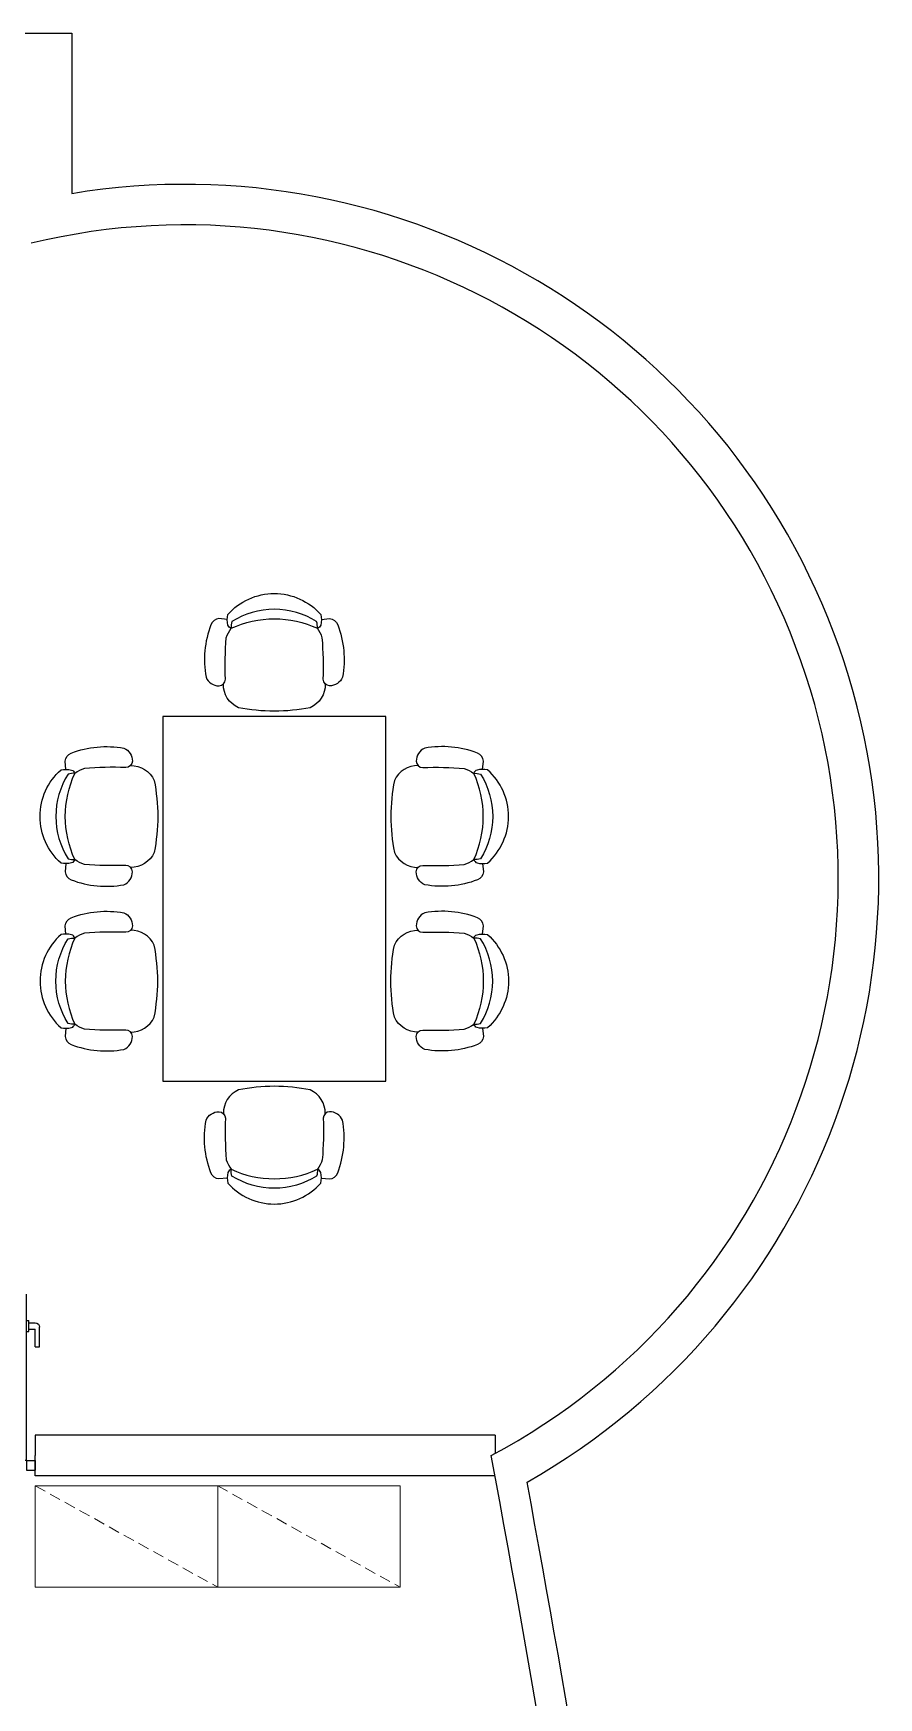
# Model space of a CAD drawing. Header units: inches. Extents: x 484217 to 497210, y -26946 to -21493.
# Drawn here: x 487664.1 to 487851.8, y -23561.9 to -23192.5 of the extents above; entities that cross this region are included whole.
import ezdxf

# ---------------------------------------------------------------- set-up
doc = ezdxf.new("R2010")
doc.units = ezdxf.units.IN
doc.header["$LTSCALE"] = 20
doc.header["$MEASUREMENT"] = 0
for name, pattern in [('DASHED', [0.75, 0.5, -0.25]), ('HIDDEN2', [0.1875, 0.125, -0.0625]), ('TRATTEGGIATA2', [9.525, 6.35, -3.175])]:
    doc.linetypes.add(name, pattern=pattern)
doc.layers.add('A-furniture', color=50, linetype='Continuous', lineweight=9)
for name, color, linetype in [('GLAZING', 4, 'Continuous'), ('I-FURN', 4, 'Continuous'), ('I-WALL-IN', 3, 'Continuous')]:
    doc.layers.add(name, color=color, linetype=linetype)

# ---------------------------------------------------------------- blocks, each defined once
blk = doc.blocks.new('wchair')
at = {"linetype": 'ByBlock'}
for points in [[(251.2, -134.6, 0.299055), (177.5, -17.7, 0.045852), (0, 0, 0.045852), (-177.5, -17.7, 0.299055), (-251.2, -134.6)], [(-232.3, -453), (-273, -457, -0.28495), (-312.8, -426.9, -0.135714), (-337, -167.6, -0.303307), (-272.5, -125.2, -0.392328), (-241.2, -157.6, 0.028942), (-236.9, -362.4, 0.074155), (-212.5, -409.5)], [(232.3, -453), (273, -457, 0.28495), (312.8, -426.9, 0.135714), (337, -167.6, 0.303307), (272.5, -125.2, 0.392328), (241.2, -157.6, -0.028942), (236.9, -362.4, -0.074155), (212.5, -409.5)], [(-212.5, -409.5, 0.108081), (0, -456.2, 0.108081), (212.5, -409.5)]]:
    blk.add_lwpolyline(points, format="xyb", dxfattribs=at)
blk.add_lwpolyline([(0, -580.8, 0.214073), (229.7, -477.4, 0.112734), (229, -425.4, 0.249489), (212.5, -409.5, -0.087262), (209, -442.7, -0.141042), (0, -502.9, -0.141042), (-209, -442.7, -0.087262), (-212.5, -409.5, 0.249489), (-229, -425.4, 0.112734), (-229.7, -477.4, 0.214073)], format="xyb", close=True, dxfattribs=at)
blk = doc.blocks.new('YDYTFUFY')
blk.add_lwpolyline([(-550, -1800), (550, -1800), (550, 0), (-550, 0)], close=True)
at = {"xscale": -1}
for p, rotation in [((0, 25), 180), ((-575, -493.8), 270), ((575, -1306.2), 90)]:
    blk.add_blockref('wchair', p, dxfattribs=dict(at, rotation=rotation))
for p, rotation in [((575, -493.8), 90), ((-575, -1306.2), 270)]:
    blk.add_blockref('wchair', p, dxfattribs=dict(rotation=rotation))
blk.add_blockref('wchair', (0, -1825))
blk = doc.blocks.new('glass doors- 900')
for p, q in [((387080.9, -15045.5), (387080.9, -14224.6)), ((387102.3, -15045.5), (387102.3, -14226.3)), ((387070.1, -14365.5), (387038, -14365.5)), ((387080.9, -14354.8), (387070.1, -14354.8)), ((387070.1, -14408.4), (387070.1, -14354.8)), ((387102.3, -14354.8), (387113, -14354.8)), ((387113, -14408.4), (387113, -14354.8)), ((387113, -14365.5), (387145.1, -14365.5)), ((387016.6, -14483.4), (387016.6, -14387)), ((387038, -14483.4), (387038, -14397.7)), ((387070.1, -14397.7), (387038, -14397.7)), ((387080.9, -14408.4), (387070.1, -14408.4)), ((387102.3, -14408.4), (387113, -14408.4)), ((387113, -14397.7), (387145.1, -14397.7)), ((387145.1, -14483.4), (387145.1, -14397.7)), ((387166.6, -14483.4), (387166.6, -14387)), ((387038, -14483.4), (387016.6, -14483.4)), ((387145.1, -14483.4), (387166.6, -14483.4)), ((387038, -15045.5), (387038, -15092.6)), ((387080.9, -15045.5), (387038, -15045.5)), ((387080.9, -15092.6), (387038, -15092.6)), ((387080.9, -15045.5), (387080.9, -15092.6)), ((387080.9, -15045.5), (387080.9, -15092.6)), ((387080.9, -15045.5), (387102.3, -15045.5)), ((387895.1, -15045.5), (387895.1, -15092.6)), ((387895.1, -15045.5), (387895.1, -15092.6)), ((387895.1, -15045.5), (387895.1, -15045.5)), ((387895.1, -15045.5), (387938, -15045.5)), ((387895.1, -15092.6), (387938, -15092.6)), ((387938, -15045.5), (387938, -15092.6))]:
    blk.add_line(p, q)
at = {"linetype": 'DASHED', "ltscale": 50}
blk.add_arc((387070.1, -15049.8), 825.3, 358.60282, 89.25501, dxfattribs=at)
for centre, start, end in [((387038, -14387), 90, 180), ((387145.1, -14387), 0, 90)]:
    blk.add_arc(centre, 21.4, start, end)

msp = doc.modelspace()

# ---------------------------------------------------------------- linework, layer by layer
for p, q in [((487087.65, -23192.47, 6.93), (487672.65, -23192.47, 6.93)), ((487672.65, -23192.47, 6.93), (487672.65, -23228.07, 6.93))]:
    msp.add_line(p, q)
for centre, radius, start, end in [((487697.8, -23380.05, 6.93), 154.04, 299.5474, 99.3953), ((487697.8, -23380.05, 6.93), 145.04, 297.9643, 103.6166), ((482522.31, -24478.35, 6.93), 5332.5, 8.70029, 10.48273), ((482522.31, -24478.35, 6.93), 5339.25, 8.73806, 10.40494)]:
    msp.add_arc(centre, radius, start, end)
at = {"layer": 'A-furniture', "linetype": 'HIDDEN2'}
for p, q in [((487664.56, -23514.9, 6.93), (487705.06, -23537.4, 6.93)), ((487705.06, -23514.9, 6.93), (487745.56, -23537.4, 6.93))]:
    msp.add_line(p, q, dxfattribs=at)
at = {"layer": 'A-furniture', "elevation": 6.93}
for points in [[(487705.06, -23537.4), (487705.06, -23514.9), (487664.56, -23514.9), (487664.56, -23537.4)], [(487745.56, -23537.4), (487745.56, -23514.9), (487705.06, -23514.9), (487705.06, -23537.4)]]:
    msp.add_lwpolyline(points, close=True, dxfattribs=at)
at = {"layer": 'I-WALL-IN'}
for p, q in [((487766.64, -23503.65, 6.93), (487664.56, -23503.65, 6.93)), ((487664.56, -23503.65, 6.93), (487664.56, -23508.15, 6.93)), ((487766.64, -23503.65, 6.93), (487766.64, -23507.71, 6.93)), ((487766.64, -23512.65, 6.93), (487664.56, -23512.65, 6.93))]:
    msp.add_line(p, q, dxfattribs=at)
at = {"layer": 'I-WALL-IN', "elevation": 6.93}
msp.add_lwpolyline([(487664.56, -23512.65), (487664.56, -23508.15)], dxfattribs=at)

# ---------------------------------------------------------------- block references
at = {"layer": 'GLAZING', "xscale": -0.04500000025145709, "yscale": 0.04499999998952262, "zscale": 0.04499999999999744}
msp.add_blockref('glass doors- 900', (505081.27, -22832.26, 6.93), dxfattribs=at)
at = {"layer": 'I-FURN', "linetype": 'TRATTEGGIATA2', "xscale": 0.04500000025145709, "yscale": 0.04500000025145709, "zscale": 0.04500000025145709}
msp.add_blockref('YDYTFUFY', (487717.63, -23344.09, 6.93), dxfattribs=at)

doc.saveas('drawing.dxf')
